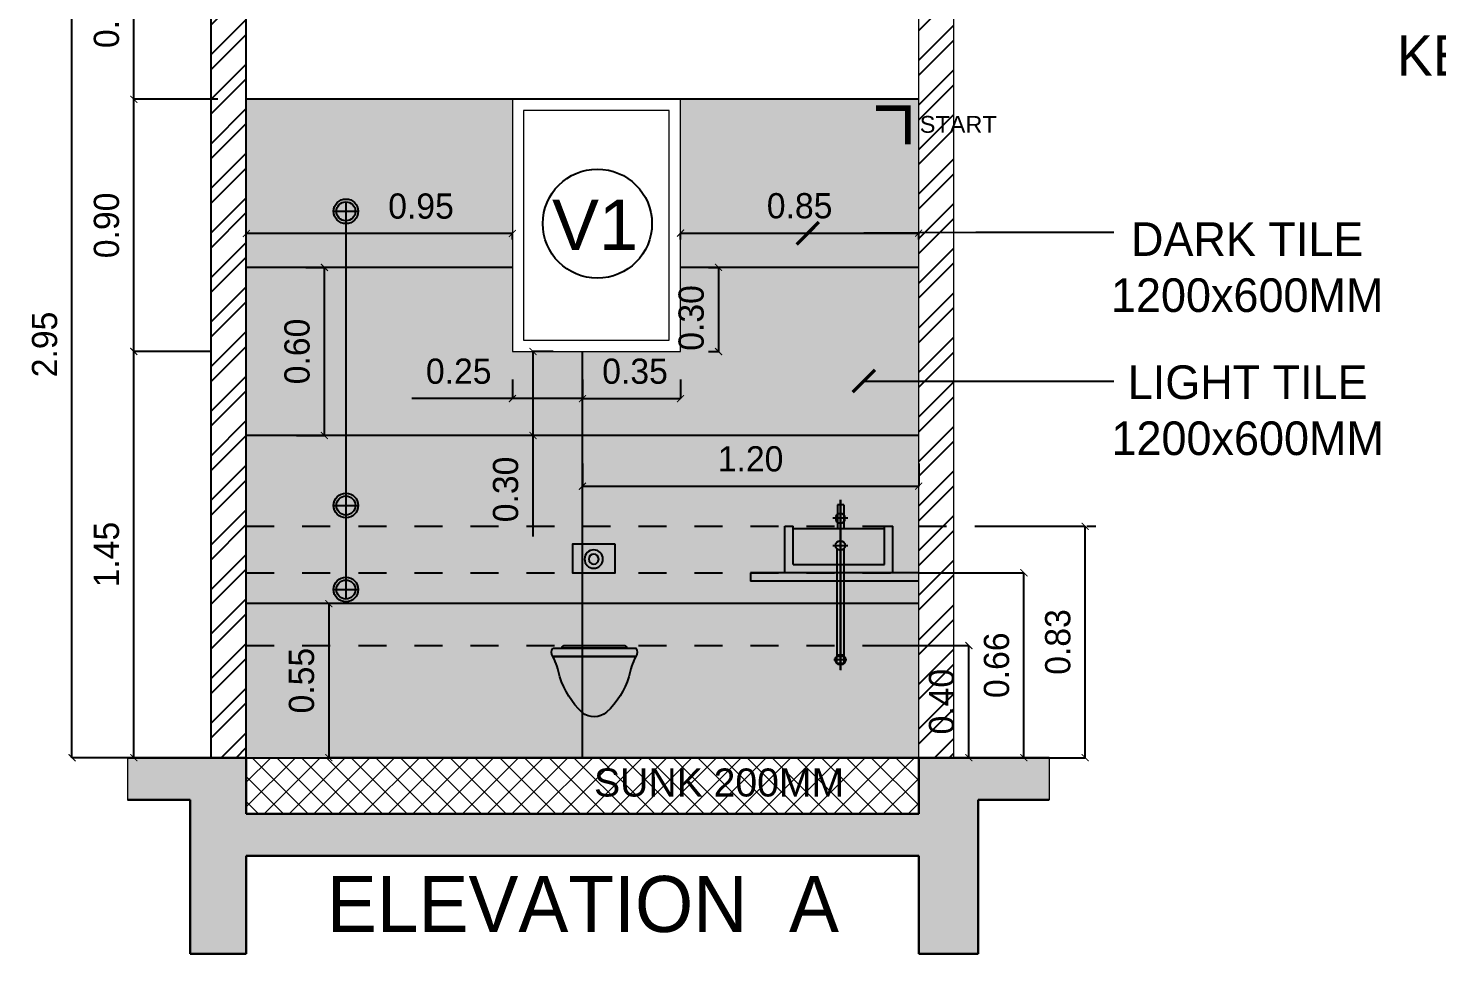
# Model space of a CAD drawing. Header units: metres. Extents: x 494 to 1845, y -666 to 1061.
# Drawn here: x 1818.88 to 1823.9, y 204.45 to 207.75 of the extents above; entities that cross this region are included whole.
import ezdxf

# ---------------------------------------------------------------- set-up
doc = ezdxf.new("R2010")
doc.units = ezdxf.units.M
doc.header["$MEASUREMENT"] = 0
doc.linetypes.add('1', pattern=[0])
doc.linetypes.add('DOT2', pattern=[0.125, 0, -0.125])
doc.layers.get('Defpoints').update_dxf_attribs({"color": 12})
for name, color, linetype, lineweight in [('01 WALL', 7, 'Continuous', 25), ('ARCHITECTURAL COMMENTS', 2, 'Continuous', 30), ('SUNK', 7, 'Continuous', 13), ('VDA - FALSE CEILING', 7, 'Continuous', 5), ('VDA-Col-slab', 1, 'Continuous', 30), ('VDA-WALL', 250, 'Continuous', 25), ('VDA-WINDOW', 5, 'Continuous', 9), ('VDA_DARK TILES', 8, 'Continuous', 9), ('VDA_LIGHT TILES', 254, 'Continuous', 5)]:
    doc.layers.add(name, color=color, linetype=linetype, lineweight=lineweight)
for name, color, linetype in [('PLUMBING', 7, 'Continuous'), ('VDA-DIM', 252, '1'), ('VDA-TEXT', 250, '1'), ('VDA-WALL HATCH', 252, 'Continuous'), ('VDA_TILES', 152, '1')]:
    doc.layers.add(name, color=color, linetype=linetype)
doc.styles.add('0.2', font='arial.ttf', dxfattribs={"height": 0.2})
doc.styles.add('arial', font='arial.ttf', dxfattribs={"height": 0.3})
doc.styles.add('NAME PLATE', font='arial.ttf')
doc.styles.add('PDF Century Gothic Bold', font='GOTHICB.TTF')
doc.styles.add('RS', font='GOTHIC.TTF')
doc.dimstyles.new('SMALL', dxfattribs={"dimtxt": 0.16, "dimasz": 0.05, "dimexe": 0, "dimexo": 0, "dimgap": 0.05, "dimtad": 0, "dimdec": 1, "dimzin": 0, "dimdsep": 46, "dimtxsty": 'RS', "dimblk": 'ARCHTICK', "dimcen": 2.5, "dimclrd": 256, "dimclre": 256, "dimclrt": 5, "dimadec": 0, "dimazin": 0, "dimtfac": 1, "dimtofl": 0, "dimtmove": 0, "dimatfit": 3, "dimldrblk": 'ARCHTICK', "dimfxl": 0, "dimtolj": 1, "dimtzin": 0, "dimarcsym": 0})
doc.dimstyles.new('SMALL-1', dxfattribs={"dimtxt": 0.16, "dimasz": 0.035, "dimexe": 0, "dimexo": 0.1, "dimgap": 0.05, "dimtad": 1, "dimzin": 0, "dimdsep": 46, "dimtxsty": 'RS', "dimblk": 'DOT', "dimcen": 2.5, "dimclrd": 256, "dimclre": 256, "dimclrt": 5, "dimadec": 0, "dimazin": 0, "dimtfac": 1, "dimtdec": 3, "dimtofl": 0, "dimtmove": 0, "dimatfit": 3, "dimfxl": 0, "dimtolj": 1, "dimtzin": 0, "dimarcsym": 0})

# ---------------------------------------------------------------- blocks, each defined once
blk = doc.blocks.new('_ArchTick')
at = {"color": 0, "linetype": 'ByBlock', "const_width": 0.15}
blk.add_lwpolyline([(-0.5, -0.5), (0.5, 0.5)], dxfattribs=at)
blk = doc.blocks.new('*D981')
at = {"layer": 'Defpoints', "color": 0}
for p in [(1821.9329, 205.9725), (1822.6491, 205.9725), (1819.6548, 205.1465)]:
    blk.add_point(p, dxfattribs=at)
at = {"layer": 'VDA-DIM', "lineweight": -2}
for p, q in [((1822.3491, 205.9725), (1822.6491, 205.9725)), ((1822.6491, 205.1465), (1822.6491, 205.9725)), ((1822.3491, 205.1465), (1822.6491, 205.1465))]:
    blk.add_line(p, q, dxfattribs=at)
at = {"layer": 'VDA-DIM', "lineweight": -2, "xscale": 0.025, "yscale": 0.025, "zscale": 0.025}
for p, rotation in [((1822.6491, 205.9725), 90), ((1822.6491, 205.1465), 270)]:
    blk.add_blockref('_ArchTick', p, dxfattribs=dict(at, rotation=rotation))
at = {"layer": 'VDA-DIM', "color": 5, "insert": (1822.5518, 205.5595), "char_height": 0.09, "attachment_point": 5, "rotation": 90, "style": 'RS'}
blk.add_mtext('\\A1;0.83', dxfattribs=at)
blk = doc.blocks.new('pipe')
at = {"layer": 'PLUMBING', "linetype": 'DOT2', "ltscale": 0.01}
for p, q in [((-0.0232, 0), (0.0232, 0)), ((0, -0.0232), (0, 0.0232))]:
    blk.add_line(p, q, dxfattribs=at)
at = {"layer": 'PLUMBING', "linetype": 'Continuous'}
blk.add_circle((0, 0), 0.0151, dxfattribs=at)
blk = doc.blocks.new('dddfdddd')
at = {"layer": 'PLUMBING', "color": 8, "ltscale": 5}
blk.add_lwpolyline([(53.4662, 16.0724), (53.6192, 16.0724), (53.6192, 15.9704), (53.4662, 15.9704)], close=True, dxfattribs=at)
for points in [[(53.6889, 15.7019), (53.3932, 15.7019, 0.323823), (53.3932, 15.6716), (53.6889, 15.6716, 0.323823)], [(53.6493, 15.7104), (53.4322, 15.7104, 0.38252), (53.4251, 15.7019), (53.6563, 15.7019, 0.38252)], [(53.6886, 15.6716), (53.3929, 15.6716, -0.074472), (53.4172, 15.5994, 0.128431), (53.497, 15.4733, 0.360439), (53.5844, 15.4716, 0.121929), (53.6642, 15.5994, -0.074427)]]:
    blk.add_lwpolyline(points, format="xyb", close=True, dxfattribs=at)
for radius in [0.0328, 0.0176]:
    blk.add_circle((53.5429, 16.0193), radius, dxfattribs=at)
blk = doc.blocks.new('SHOWER')
at = {"layer": 'PLUMBING', "color": 251, "ltscale": 5}
for p, q in [((8560.6279, -3518.8234, 0), (8560.6279, -3518.9115, 0)), ((8560.9279, -3518.8234, 0), (8560.9279, -3518.9115, 0)), ((8561.9779, -3518.8234, 0), (8561.9779, -3518.9115, 0))]:
    blk.add_line(p, q, dxfattribs=at)
for centre, radius in [((8560.6279, -3518.8675, 0), 0.044), ((8560.6279, -3518.8675, 0), 0.034), ((8560.9279, -3518.8675, 0), 0.044), ((8560.9279, -3518.8675, 0), 0.034), ((8561.9779, -3518.8675, 0), 0.044), ((8561.9779, -3518.8675, 0), 0.034)]:
    blk.add_circle(centre, radius, dxfattribs=at)
blk = doc.blocks.new('*D982')
at = {"layer": 'Defpoints', "color": 0}
for p in [(1822.0549, 205.8065), (1822.4304, 205.8065), (1822.0549, 205.1465)]:
    blk.add_point(p, dxfattribs=at)
at = {"layer": 'VDA-DIM', "lineweight": -2}
for p, q in [((1822.1549, 205.8065), (1822.4304, 205.8065)), ((1822.4304, 205.1465), (1822.4304, 205.8065)), ((1822.1549, 205.1465), (1822.4304, 205.1465))]:
    blk.add_line(p, q, dxfattribs=at)
at = {"layer": 'VDA-DIM', "lineweight": -2, "xscale": 0.025, "yscale": 0.025, "zscale": 0.025}
for p, rotation in [((1822.4304, 205.8065), 90), ((1822.4304, 205.1465), 270)]:
    blk.add_blockref('_ArchTick', p, dxfattribs=dict(at, rotation=rotation))
at = {"layer": 'VDA-DIM', "color": 5, "insert": (1822.3332, 205.4765), "char_height": 0.09, "attachment_point": 5, "rotation": 90, "style": 'RS'}
blk.add_mtext('\\A1;0.66', dxfattribs=at)
blk = doc.blocks.new('*D983')
at = {"layer": 'Defpoints', "color": 0}
for p in [(1820.8549, 205.5465), (1822.2342, 205.5465), (1820.8549, 205.1465)]:
    blk.add_point(p, dxfattribs=at)
at = {"layer": 'VDA-DIM', "lineweight": -2}
for p, q in [((1821.9342, 205.5465), (1822.2342, 205.5465)), ((1822.2342, 205.1465), (1822.2342, 205.5465)), ((1821.9342, 205.1465), (1822.2342, 205.1465))]:
    blk.add_line(p, q, dxfattribs=at)
at = {"layer": 'VDA-DIM', "lineweight": -2, "xscale": 0.025, "yscale": 0.025, "zscale": 0.025}
for p, rotation in [((1822.2342, 205.5465), 90), ((1822.2342, 205.1465), 270)]:
    blk.add_blockref('_ArchTick', p, dxfattribs=dict(at, rotation=rotation))
at = {"layer": 'VDA-DIM', "color": 5, "insert": (1822.1369, 205.3465), "char_height": 0.09, "attachment_point": 5, "rotation": 90, "style": 'RS'}
blk.add_mtext('\\A1;0.40', dxfattribs=at)
blk = doc.blocks.new('*D984')
at = {"layer": 'Defpoints', "color": 0}
for p in [(1819.2534, 206.5965), (1819.6305, 206.5965), (1819.5298, 205.1465)]:
    blk.add_point(p, dxfattribs=at)
at = {"layer": 'VDA-DIM', "lineweight": -2}
for p, q in [((1819.5305, 206.5965), (1819.2534, 206.5965)), ((1819.2534, 205.1465), (1819.2534, 206.5965)), ((1819.4298, 205.1465), (1819.2534, 205.1465))]:
    blk.add_line(p, q, dxfattribs=at)
at = {"layer": 'VDA-DIM', "lineweight": -2, "xscale": 0.025, "yscale": 0.025, "zscale": 0.025}
for p, rotation in [((1819.2534, 206.5965), 90), ((1819.2534, 205.1465), 270)]:
    blk.add_blockref('_ArchTick', p, dxfattribs=dict(at, rotation=rotation))
at = {"layer": 'VDA-DIM', "color": 5, "insert": (1819.1561, 205.8715), "char_height": 0.09, "attachment_point": 5, "rotation": 90, "style": 'RS'}
blk.add_mtext('\\A1;1.45', dxfattribs=at)
blk = doc.blocks.new('*D985')
at = {"layer": 'Defpoints', "color": 0}
for p in [(1819.7671, 206.8965), (1819.9337, 206.8965), (1819.9337, 206.2965)]:
    blk.add_point(p, dxfattribs=at)
at = {"layer": 'VDA-DIM', "lineweight": -2}
for p, q in [((1819.8671, 206.8965), (1819.9337, 206.8965)), ((1819.9337, 206.2965), (1819.9337, 206.8965)), ((1819.8337, 206.2965), (1819.9337, 206.2965))]:
    blk.add_line(p, q, dxfattribs=at)
at = {"layer": 'VDA-DIM', "lineweight": -2, "xscale": 0.025, "yscale": 0.025, "zscale": 0.025}
for p, rotation in [((1819.9337, 206.8965), 90), ((1819.9337, 206.2965), 270)]:
    blk.add_blockref('_ArchTick', p, dxfattribs=dict(at, rotation=rotation))
at = {"layer": 'VDA-DIM', "color": 5, "insert": (1819.8364, 206.5965), "char_height": 0.09, "attachment_point": 5, "rotation": 90, "style": 'RS'}
blk.add_mtext('\\A1;0.60', dxfattribs=at)
blk = doc.blocks.new('*D986')
at = {"layer": 'Defpoints', "color": 0}
for p in [(1819.2534, 207.4965), (1820.0298, 207.4965), (1819.5298, 206.5965)]:
    blk.add_point(p, dxfattribs=at)
at = {"layer": 'VDA-DIM', "lineweight": -2}
for p, q in [((1819.5534, 207.4965), (1819.2534, 207.4965)), ((1819.2534, 206.5965), (1819.2534, 207.4965)), ((1819.4298, 206.5965), (1819.2534, 206.5965))]:
    blk.add_line(p, q, dxfattribs=at)
at = {"layer": 'VDA-DIM', "lineweight": -2, "xscale": 0.025, "yscale": 0.025, "zscale": 0.025}
for p, rotation in [((1819.2534, 207.4965), 90), ((1819.2534, 206.5965), 270)]:
    blk.add_blockref('_ArchTick', p, dxfattribs=dict(at, rotation=rotation))
at = {"layer": 'VDA-DIM', "color": 5, "insert": (1819.1561, 207.0465), "char_height": 0.09, "attachment_point": 5, "rotation": 90, "style": 'RS'}
blk.add_mtext('\\A1;0.90', dxfattribs=at)
blk = doc.blocks.new('*D987')
at = {"layer": 'Defpoints', "color": 0}
for p in [(1819.0326, 208.0965), (1819.6548, 208.0965), (1819.5298, 205.1465)]:
    blk.add_point(p, dxfattribs=at)
at = {"layer": 'VDA-DIM', "lineweight": -2}
for p, q in [((1819.3326, 208.0965), (1819.0326, 208.0965)), ((1819.0326, 205.1465), (1819.0326, 208.0965)), ((1819.3326, 205.1465), (1819.0326, 205.1465))]:
    blk.add_line(p, q, dxfattribs=at)
at = {"layer": 'VDA-DIM', "lineweight": -2, "xscale": 0.025, "yscale": 0.025, "zscale": 0.025}
for p, rotation in [((1819.0326, 208.0965), 90), ((1819.0326, 205.1465), 270)]:
    blk.add_blockref('_ArchTick', p, dxfattribs=dict(at, rotation=rotation))
at = {"layer": 'VDA-DIM', "color": 5, "insert": (1818.9353, 206.6215), "char_height": 0.09, "attachment_point": 5, "rotation": 90, "style": 'RS'}
blk.add_mtext('\\A1;2.95', dxfattribs=at)
blk = doc.blocks.new('*D988')
at = {"layer": 'Defpoints', "color": 0}
for p in [(1821.2048, 206.8965), (1821.2048, 206.5965), (1821.3405, 206.5965)]:
    blk.add_point(p, dxfattribs=at)
at = {"layer": 'VDA-DIM', "lineweight": -2}
for p, q in [((1821.3048, 206.8965), (1821.3405, 206.8965)), ((1821.3405, 206.8965), (1821.3405, 206.5965)), ((1821.3048, 206.5965), (1821.3405, 206.5965))]:
    blk.add_line(p, q, dxfattribs=at)
at = {"layer": 'VDA-DIM', "lineweight": -2, "xscale": 0.025, "yscale": 0.025, "zscale": 0.025}
for p, rotation in [((1821.3405, 206.8965), 90), ((1821.3405, 206.5965), 270)]:
    blk.add_blockref('_ArchTick', p, dxfattribs=dict(at, rotation=rotation))
at = {"layer": 'VDA-DIM', "color": 5, "insert": (1821.2432, 206.7161), "char_height": 0.09, "attachment_point": 5, "rotation": 90, "style": 'RS'}
blk.add_mtext('\\A1;0.30', dxfattribs=at)
blk = doc.blocks.new('*D989')
at = {"layer": 'Defpoints', "color": 0}
for p in [(1819.2534, 208.0965), (1819.6548, 208.0965), (1819.5298, 207.4965)]:
    blk.add_point(p, dxfattribs=at)
at = {"layer": 'VDA-DIM', "lineweight": -2}
for p, q in [((1819.5534, 208.0965), (1819.2534, 208.0965)), ((1819.2534, 207.4965), (1819.2534, 208.0965)), ((1819.4298, 207.4965), (1819.2534, 207.4965))]:
    blk.add_line(p, q, dxfattribs=at)
at = {"layer": 'VDA-DIM', "lineweight": -2, "xscale": 0.025, "yscale": 0.025, "zscale": 0.025}
for p, rotation in [((1819.2534, 208.0965), 90), ((1819.2534, 207.4965), 270)]:
    blk.add_blockref('_ArchTick', p, dxfattribs=dict(at, rotation=rotation))
at = {"layer": 'VDA-DIM', "color": 5, "insert": (1819.1561, 207.7965), "char_height": 0.09, "attachment_point": 5, "rotation": 90, "style": 'RS'}
blk.add_mtext('\\A1;0.60', dxfattribs=at)
blk = doc.blocks.new('*D990')
at = {"layer": 'Defpoints', "color": 0}
for p in [(1820.8549, 206.5965), (1821.2048, 206.5965), (1821.2048, 206.4283)]:
    blk.add_point(p, dxfattribs=at)
at = {"layer": 'VDA-DIM', "lineweight": -2}
for p, q in [((1820.8549, 206.4965), (1820.8549, 206.4283)), ((1821.2048, 206.4965), (1821.2048, 206.4283)), ((1820.8549, 206.4283), (1821.2048, 206.4283))]:
    blk.add_line(p, q, dxfattribs=at)
at = {"layer": 'VDA-DIM', "lineweight": -2, "xscale": 0.025, "yscale": 0.025, "zscale": 0.025, "rotation": 180}
blk.add_blockref('_ArchTick', (1820.8549, 206.4283), dxfattribs=at)
at = {"layer": 'VDA-DIM', "lineweight": -2, "xscale": 0.025, "yscale": 0.025, "zscale": 0.025}
blk.add_blockref('_ArchTick', (1821.2048, 206.4283), dxfattribs=at)
at = {"layer": 'VDA-DIM', "color": 5, "insert": (1821.0424, 206.5255), "char_height": 0.09, "attachment_point": 5, "style": 'RS'}
blk.add_mtext('\\A1;0.35', dxfattribs=at)
blk = doc.blocks.new('*D991')
at = {"layer": 'Defpoints', "color": 0}
for p in [(1820.8506, 206.5965), (1820.6781, 206.2965), (1820.8506, 206.2965)]:
    blk.add_point(p, dxfattribs=at)
at = {"layer": 'VDA-DIM', "lineweight": -2}
for p, q in [((1820.7506, 206.5965), (1820.6781, 206.5965)), ((1820.6781, 206.5965), (1820.6781, 206.2965)), ((1820.7506, 206.2965), (1820.6781, 206.2965)), ((1820.6781, 206.2965), (1820.6781, 205.9365))]:
    blk.add_line(p, q, dxfattribs=at)
at = {"layer": 'VDA-DIM', "lineweight": -2, "xscale": 0.025, "yscale": 0.025, "zscale": 0.025}
for p, rotation in [((1820.6781, 206.5965), 90), ((1820.6781, 206.2965), 270)]:
    blk.add_blockref('_ArchTick', p, dxfattribs=dict(at, rotation=rotation))
at = {"layer": 'VDA-DIM', "color": 5, "insert": (1820.5808, 206.104), "char_height": 0.09, "attachment_point": 5, "rotation": 90, "style": 'RS'}
blk.add_mtext('\\A1;0.30', dxfattribs=at)
blk = doc.blocks.new('*D992')
at = {"layer": 'Defpoints', "color": 0}
for p in [(1822.0549, 207.0189), (1821.2048, 206.8965), (1822.0549, 206.8965)]:
    blk.add_point(p, dxfattribs=at)
at = {"layer": 'VDA-DIM', "lineweight": -2}
for p, q in [((1821.2048, 206.9965), (1821.2048, 207.0189)), ((1821.2048, 207.0189), (1822.0549, 207.0189)), ((1822.0549, 206.9965), (1822.0549, 207.0189))]:
    blk.add_line(p, q, dxfattribs=at)
at = {"layer": 'VDA-DIM', "lineweight": -2, "xscale": 0.025, "yscale": 0.025, "zscale": 0.025, "rotation": 180}
blk.add_blockref('_ArchTick', (1821.2048, 207.0189), dxfattribs=at)
at = {"layer": 'VDA-DIM', "lineweight": -2, "xscale": 0.025, "yscale": 0.025, "zscale": 0.025}
blk.add_blockref('_ArchTick', (1822.0549, 207.0189), dxfattribs=at)
at = {"layer": 'VDA-DIM', "color": 5, "insert": (1821.6299, 207.1161), "char_height": 0.09, "attachment_point": 5, "style": 'RS'}
blk.add_mtext('\\A1;0.85', dxfattribs=at)
blk = doc.blocks.new('*D993')
at = {"layer": 'Defpoints', "color": 0}
for p in [(1819.6548, 207.0176), (1819.6548, 206.8965), (1820.6048, 206.8965)]:
    blk.add_point(p, dxfattribs=at)
at = {"layer": 'VDA-DIM', "lineweight": -2}
for p, q in [((1819.6548, 206.9965), (1819.6548, 207.0176)), ((1820.6048, 207.0176), (1819.6548, 207.0176)), ((1820.6048, 206.9965), (1820.6048, 207.0176))]:
    blk.add_line(p, q, dxfattribs=at)
at = {"layer": 'VDA-DIM', "lineweight": -2, "xscale": 0.025, "yscale": 0.025, "zscale": 0.025, "rotation": 180}
blk.add_blockref('_ArchTick', (1819.6548, 207.0176), dxfattribs=at)
at = {"layer": 'VDA-DIM', "lineweight": -2, "xscale": 0.025, "yscale": 0.025, "zscale": 0.025}
blk.add_blockref('_ArchTick', (1820.6048, 207.0176), dxfattribs=at)
at = {"layer": 'VDA-DIM', "color": 5, "insert": (1820.2785, 207.1149), "char_height": 0.09, "attachment_point": 5, "style": 'RS'}
blk.add_mtext('\\A1;0.95', dxfattribs=at)
blk = doc.blocks.new('*D994')
at = {"layer": 'Defpoints', "color": 0}
for p in [(1820.8549, 206.2965), (1822.0549, 206.2965), (1822.0549, 206.1155)]:
    blk.add_point(p, dxfattribs=at)
at = {"layer": 'VDA-DIM', "lineweight": -2}
for p, q in [((1820.8549, 206.1965), (1820.8549, 206.1155)), ((1822.0549, 206.1965), (1822.0549, 206.1155)), ((1820.8549, 206.1155), (1822.0549, 206.1155))]:
    blk.add_line(p, q, dxfattribs=at)
at = {"layer": 'VDA-DIM', "lineweight": -2, "xscale": 0.025, "yscale": 0.025, "zscale": 0.025, "rotation": 180}
blk.add_blockref('_ArchTick', (1820.8549, 206.1155), dxfattribs=at)
at = {"layer": 'VDA-DIM', "lineweight": -2, "xscale": 0.025, "yscale": 0.025, "zscale": 0.025}
blk.add_blockref('_ArchTick', (1822.0549, 206.1155), dxfattribs=at)
at = {"layer": 'VDA-DIM', "color": 5, "insert": (1821.4549, 206.2127), "char_height": 0.09, "attachment_point": 5, "style": 'RS'}
blk.add_mtext('\\A1;1.20', dxfattribs=at)
blk = doc.blocks.new('*D995')
at = {"layer": 'Defpoints', "color": 0}
for p in [(1820.3509, 205.6965), (1819.9495, 205.1465), (1820.3509, 205.1465)]:
    blk.add_point(p, dxfattribs=at)
at = {"layer": 'VDA-DIM', "lineweight": -2}
for p, q in [((1820.2495, 205.6965), (1819.9495, 205.6965)), ((1819.9495, 205.6965), (1819.9495, 205.1465)), ((1820.2495, 205.1465), (1819.9495, 205.1465))]:
    blk.add_line(p, q, dxfattribs=at)
at = {"layer": 'VDA-DIM', "lineweight": -2, "xscale": 0.025, "yscale": 0.025, "zscale": 0.025}
for p, rotation in [((1819.9495, 205.6965), 90), ((1819.9495, 205.1465), 270)]:
    blk.add_blockref('_ArchTick', p, dxfattribs=dict(at, rotation=rotation))
at = {"layer": 'VDA-DIM', "color": 5, "insert": (1819.8523, 205.4215), "char_height": 0.09, "attachment_point": 5, "rotation": 90, "style": 'RS'}
blk.add_mtext('\\A1;0.55', dxfattribs=at)
blk = doc.blocks.new('*D996')
at = {"layer": 'Defpoints', "color": 0}
for p in [(1820.6048, 206.5965), (1820.8549, 206.5965), (1820.6048, 206.4283)]:
    blk.add_point(p, dxfattribs=at)
at = {"layer": 'VDA-DIM', "lineweight": -2}
for p, q in [((1820.6048, 206.4965), (1820.6048, 206.4283)), ((1820.8549, 206.4965), (1820.8549, 206.4283)), ((1820.6048, 206.4283), (1820.2463, 206.4283)), ((1820.8549, 206.4283), (1820.6048, 206.4283))]:
    blk.add_line(p, q, dxfattribs=at)
at = {"layer": 'VDA-DIM', "lineweight": -2, "xscale": 0.025, "yscale": 0.025, "zscale": 0.025, "rotation": 180}
blk.add_blockref('_ArchTick', (1820.6048, 206.4283), dxfattribs=at)
at = {"layer": 'VDA-DIM', "lineweight": -2, "xscale": 0.025, "yscale": 0.025, "zscale": 0.025}
blk.add_blockref('_ArchTick', (1820.8549, 206.4283), dxfattribs=at)
at = {"layer": 'VDA-DIM', "color": 5, "insert": (1820.4131, 206.5255), "char_height": 0.09, "attachment_point": 5, "style": 'RS'}
blk.add_mtext('\\A1;0.25', dxfattribs=at)

msp = doc.modelspace()

# ---------------------------------------------------------------- hatches: boundary and pattern name
at = {"layer": 'SUNK'}
h = msp.add_hatch(dxfattribs=at)
h.set_pattern_fill('ANSI37', color=43, scale=0.5, angle=90)
h.set_pattern_definition([(135, (560.88199, -165.764407), (-0.0441941738, -0.0441941738), []), (225, (560.88199, -165.764407), (0.0441941738, -0.0441941738), [])])
h.paths.add_polyline_path([(1822.0549, 204.9465), (1822.0549, 205.1465), (1819.6548, 205.1465), (1819.6548, 204.9465)])
at = {"layer": 'VDA-WALL HATCH'}
h = msp.add_hatch(dxfattribs=at)
h.set_pattern_fill('ANSI32', color=256, scale=0.3, angle=180)
h.set_pattern_definition([(45, (560.88199, -165.76441), (-0.079549513, 0.079549513), []), (45, (560.93502, -165.76441), (-0.079549513, 0.079549513), [])])
h.paths.add_polyline_path([(1822.0549, 205.1465), (1822.1799, 205.1465), (1822.1799, 208.1065), (1822.0549, 208.1065)])
h.paths.add_polyline_path([(1819.5298, 205.1465), (1819.6548, 205.1465), (1819.6548, 208.1065), (1819.5298, 208.1065)])
h = msp.add_hatch(color=8, dxfattribs=at)
h.dxf.hatch_style = 1
h.paths.add_polyline_path([(1819.231, 205.1465), (1819.6548, 205.1465), (1819.6548, 204.9465), (1822.0549, 204.9465), (1822.0549, 205.1465), (1822.5202, 205.1465), (1822.5202, 204.9965), (1822.2674, 204.9965), (1822.2674, 204.4465), (1822.0549, 204.4465), (1822.0549, 204.7965), (1819.6548, 204.7965), (1819.6548, 204.4465), (1819.4548, 204.4465), (1819.4548, 204.9965), (1819.231, 204.9965)])
at = {"layer": 'VDA_DARK TILES', "lineweight": 25, "true_color": 0x939598}
h = msp.add_hatch(color=252, dxfattribs=at)
h.dxf.hatch_style = 1
h.paths.add_polyline_path([(1820.6048, 206.8965), (1819.6548, 206.8965), (1819.6548, 207.4965), (1820.6048, 207.4965)])
h.paths.add_polyline_path([(1821.2048, 206.8965), (1821.2048, 207.4965), (1822.0549, 207.4965), (1822.0549, 206.8965)])
h = msp.add_hatch(color=252, dxfattribs=at)
h.dxf.hatch_style = 1
h.paths.add_polyline_path([(1820.8548, 205.6965), (1822.0549, 205.6965), (1822.0549, 206.2965), (1820.8548, 206.2965)])
h.paths.add_polyline_path([(1820.8548, 205.6965), (1820.8548, 206.2965), (1819.6548, 206.2965), (1819.6548, 205.6965)])
at = {"layer": 'VDA_LIGHT TILES', "true_color": 0xe3e3e3}
h = msp.add_hatch(color=254, dxfattribs=at)
h.dxf.hatch_style = 1
h.paths.add_polyline_path([(1819.6548, 206.2965), (1819.6548, 206.8965), (1820.6048, 206.8965), (1820.6048, 206.5965), (1821.2048, 206.5965), (1821.2048, 206.8965), (1822.0549, 206.8965), (1822.0549, 206.2965)])
h = msp.add_hatch(color=254, dxfattribs=at)
h.dxf.hatch_style = 1
h.paths.add_polyline_path([(1822.0549, 205.1465), (1822.0549, 205.6965), (1819.6548, 205.6965), (1819.6548, 205.1465)])

# ---------------------------------------------------------------- linework, layer by layer
at = {"color": 1}
for p, q in [((1820.0104, 207.1307), (1820.0104, 205.7126)), ((1821.7755, 206.0665), (1821.7755, 205.4602)), ((1821.7755, 206.0467), (1821.7755, 205.4593))]:
    msp.add_line(p, q, dxfattribs=at)
at = {"color": 251}
msp.add_line((1821.7755, 205.4602), (1821.7755, 206.0665), dxfattribs=at)
at = {"color": 251, "linetype": 'DOT2', "ltscale": 0.1}
for p, q in [((1819.6548, 205.9725), (1822.6867, 205.9725)), ((1819.6548, 205.8065), (1822.4304, 205.8065)), ((1819.6548, 205.5465), (1822.2342, 205.5465))]:
    msp.add_line(p, q, dxfattribs=at)
msp.add_line((1822.0549, 205.1465), (1820.1049, 205.1465))
at = {"layer": '01 WALL', "color": 23, "const_width": 0.02}
msp.add_lwpolyline([(1821.902, 207.4648), (1822.0163, 207.4648), (1822.0163, 207.336)], dxfattribs=at)
at = {"layer": 'ARCHITECTURAL COMMENTS', "color": 18, "lineweight": 20}
for p, q in [((1819.231, 205.1465), (1819.231, 204.9965)), ((1822.5202, 205.1465), (1822.5202, 204.9965))]:
    msp.add_line(p, q, dxfattribs=at)
at = {"layer": 'PLUMBING', "color": 251, "ltscale": 5}
for p, q in [((1821.7656, 206.0485), (1821.7656, 205.9652)), ((1821.7875, 206.0485), (1821.7656, 206.0485)), ((1821.7875, 206.0485), (1821.7875, 205.9652)), ((1821.5774, 205.8065), (1821.5774, 205.9725)), ((1821.5774, 205.9725), (1821.6065, 205.9725)), ((1821.6065, 205.8356), (1821.6065, 205.9725)), ((1821.6065, 205.9652), (1821.9329, 205.9652)), ((1821.9329, 205.8356), (1821.9329, 205.9725)), ((1821.9329, 205.9725), (1821.9621, 205.9725)), ((1821.9621, 205.8065), (1821.9621, 205.9725)), ((1821.7628, 205.8925), (1821.7628, 205.5097, 0.0957)), ((1821.7882, 205.8925), (1821.7882, 205.5095, 0.0972)), ((1821.4548, 205.8065), (1821.4548, 205.7765)), ((1821.6065, 205.8356), (1821.9329, 205.8356)), ((1821.7523, 205.4965), (1821.7986, 205.4965))]:
    msp.add_line(p, q, dxfattribs=at)
at = {"layer": 'PLUMBING', "color": 8, "ltscale": 5}
msp.add_line((1821.7755, 205.5734), (1821.7755, 205.6198), dxfattribs=at)
for points in [[(1822.0549, 205.8065), (1821.4548, 205.8065)], [(1822.0549, 205.7765), (1821.4548, 205.7765)]]:
    msp.add_lwpolyline(points, dxfattribs=at)
at = {"layer": 'PLUMBING', "color": 251, "ltscale": 5}
msp.add_lwpolyline([(1821.7628, 205.5088), (1821.7882, 205.5088), (1821.7882, 205.4823), (1821.7628, 205.4823)], close=True, dxfattribs=at)
msp.add_circle((1821.7755, 205.4965), 0.0183, dxfattribs=at)
at = {"layer": 'VDA - FALSE CEILING', "color": 18, "lineweight": 20}
for p, q in [((1822.0549, 205.1465), (1822.0549, 208.1065)), ((1822.1799, 205.1465), (1822.1799, 208.1065))]:
    msp.add_line(p, q, dxfattribs=at)
at = {"layer": 'VDA-Col-slab'}
for p, q in [((1819.231, 205.1465), (1819.6548, 205.1465)), ((1819.6548, 204.9465), (1819.6548, 205.1465)), ((1822.0549, 204.9465), (1822.0549, 205.1465)), ((1822.0549, 205.1465), (1822.5202, 205.1465)), ((1819.231, 204.9965), (1819.4548, 204.9965)), ((1819.4548, 204.9965), (1819.4548, 204.4465)), ((1822.2674, 204.9965), (1822.5202, 204.9965)), ((1822.2674, 204.9965), (1822.2674, 204.4465)), ((1819.6548, 204.9465), (1822.0549, 204.9465)), ((1819.6548, 204.7965), (1822.0549, 204.7965)), ((1819.6548, 204.7965), (1819.6548, 204.4465)), ((1822.0549, 204.4465), (1822.0549, 204.7965)), ((1819.4548, 204.4465), (1819.6548, 204.4465)), ((1822.0549, 204.4465), (1822.2674, 204.4465))]:
    msp.add_line(p, q, dxfattribs=at)
at = {"layer": 'VDA-Col-slab', "color": 18, "lineweight": -3, "true_color": 0x000000}
msp.add_line((1819.6548, 205.1465), (1822.0549, 205.1465), dxfattribs=at)
at = {"layer": 'VDA-TEXT', "color": 253}
msp.add_circle((1820.9081, 207.0528), 0.1948, dxfattribs=at)
at = {"layer": 'VDA-WALL'}
for p, q in [((1819.5298, 205.1465), (1819.5298, 208.1065)), ((1819.6548, 205.1465), (1819.6548, 208.1065))]:
    msp.add_line(p, q, dxfattribs=at)
at = {"layer": 'VDA-WINDOW', "color": 252}
msp.add_lwpolyline([(1821.2048, 206.5965), (1821.2048, 207.4965), (1820.6048, 207.4965), (1820.6048, 206.5965)], close=True, dxfattribs=at)
at = {"layer": 'VDA-WINDOW', "color": 253}
msp.add_lwpolyline([(1821.1648, 206.6365), (1821.1648, 207.4565), (1820.6448, 207.4565), (1820.6448, 206.6365)], close=True, dxfattribs=at)
at = {"layer": 'VDA_TILES', "color": 0}
for p, q in [((1822.0549, 207.4965), (1819.6548, 207.4965)), ((1820.6048, 206.8965), (1819.6548, 206.8965)), ((1822.0549, 206.8965), (1821.2048, 206.8965)), ((1820.8549, 205.1465), (1820.8549, 206.5965)), ((1822.0549, 206.2965), (1819.6548, 206.2965)), ((1822.0549, 205.6965), (1819.6548, 205.6965))]:
    msp.add_line(p, q, dxfattribs=at)

# ---------------------------------------------------------------- block references
at = {"color": 1, "xscale": -1}
msp.add_blockref('dddfdddd', (1874.4381, 189.836), dxfattribs=at)
at = {"layer": '01 WALL', "rotation": 90.00000000000001}
msp.add_blockref('SHOWER', (-1698.8571, -8354.8812), dxfattribs=at)
at = {"layer": 'PLUMBING', "color": 251, "ltscale": 5, "xscale": -1.147667494773485, "yscale": 1.147667494773485, "zscale": 1.147667494773485}
msp.add_blockref('pipe', (1821.7755, 206.0011), dxfattribs=at)
at = {"layer": 'PLUMBING', "color": 251, "xscale": 1.147667494773485, "yscale": 1.147667494773485, "zscale": 1.147667494773485}
msp.add_blockref('pipe', (1821.7755, 205.904), dxfattribs=at)

# ---------------------------------------------------------------- texts
at = {"layer": 'VDA-TEXT', "lineweight": 30, "insert": (1823.7615, 207.7248), "char_height": 0.143944, "width": 1.039421, "attachment_point": 1, "style": 'NAME PLATE'}
msp.add_mtext('{\\fCentury Gothic|b0|i0|c0|p34;KEY PLAN }', dxfattribs=at)
at = {"layer": 'VDA-TEXT', "color": 7, "insert": (1822.3335, 207.3762), "char_height": 0.06, "width": 0.951781, "attachment_point": 9, "style": 'arial'}
msp.add_mtext('START ', dxfattribs=at)
at = {"layer": 'VDA-TEXT', "color": 253, "insert": (1821.0536, 206.9588), "char_height": 0.18, "width": 2.162233, "attachment_point": 9, "style": 'PDF Century Gothic Bold'}
msp.add_mtext('{\\fArial|b0|i0|c0|p34;V1}', dxfattribs=at)
at = {"layer": 'VDA-TEXT'}
for s, insert, char_height, width, attachment_point, style in [('{\\fCentury Gothic|b0|i0|c0|p34;DARK TILE \\P1200x600MM}', (1823.2274, 207.0576), 0.12, 1.394661, 2, '0.2'), ('{\\fCentury Gothic|b0|i0|c0|p34;LIGHT TILE \\P1200x600MM', (1823.2293, 206.5468), 0.12, 1.394661, 2, '0.2'), ('SUNK 200MM', (1820.8961, 205.108), 0.1, 1.314504061156185e-11, 1, 'arial'), ('{\\fCentury Gothic|b0|i0|c0|p34;ELEVATION  A}', (1820.8563, 204.7244), 0.2, 2.207254, 2, '0.2')]:
    msp.add_mtext(s, dxfattribs=dict(at, insert=insert, char_height=char_height, width=width, attachment_point=attachment_point, style=style))

# ---------------------------------------------------------------- dimensions: what is measured, and where the dimension line sits
at = {"layer": 'VDA-DIM'}
for base, p1, p2, angle, picture, middle in [((1819.0326, 208.0965), (1819.5298, 205.1465), (1819.6548, 208.0965), 90, '*D987', (1818.9353, 206.6215)), ((1819.2534, 208.0965), (1819.5298, 207.4965), (1819.6548, 208.0965), 90, '*D989', (1819.1561, 207.7965)), ((1819.2534, 207.4965), (1819.5298, 206.5965), (1820.0298, 207.4965), 90, '*D986', (1819.1561, 207.0465)), ((1822.0549, 207.0189), (1821.2048, 206.8965), (1822.0549, 206.8965), 180, '*D992', (1821.6299, 207.1161)), ((1819.9337, 206.8965), (1819.9337, 206.2965), (1819.7671, 206.8965), 90, '*D985', (1819.8364, 206.5965)), ((1819.2534, 206.5965), (1819.5298, 205.1465), (1819.6305, 206.5965), 90, '*D984', (1819.1561, 205.8715)), ((1820.6048, 206.4283), (1820.8549, 206.5965), (1820.6048, 206.5965), 180, '*D996', (1820.4131, 206.5255)), ((1822.0549, 206.1155), (1820.8549, 206.2965), (1822.0549, 206.2965), 180, '*D994', (1821.4549, 206.2127)), ((1822.6491, 205.9725), (1819.6548, 205.1465), (1821.9329, 205.9725), 90, '*D981', (1822.5518, 205.5595)), ((1822.4304, 205.8065), (1822.0549, 205.1465), (1822.0549, 205.8065), 90, '*D982', (1822.3332, 205.4765)), ((1819.9495, 205.1465), (1820.3509, 205.6965), (1820.3509, 205.1465), 90, '*D995', (1819.8523, 205.4215))]:
    dim = msp.add_linear_dim(base=base, p1=p1, p2=p2, angle=angle, dimstyle='SMALL-1', override={"dimtxt": 0.09, "dimasz": 0.025, "dimblk": 'ArchTick'}, dxfattribs=at)
    dim.commit()
    dim.dimension.update_dxf_attribs({"geometry": picture, "text_midpoint": middle})
for base, p1, p2, angle, picture, middle in [((1819.6548, 207.0176), (1820.6048, 206.8965), (1819.6548, 206.8965), 180, '*D993', (1820.2785, 207.0176)), ((1821.3405, 206.5965), (1821.2048, 206.8965), (1821.2048, 206.5965), 90, '*D988', (1821.3405, 206.7161)), ((1820.6781, 206.2965), (1820.8506, 206.5965), (1820.8506, 206.2965), 90, '*D991', (1820.6781, 206.104)), ((1821.2048, 206.4283), (1820.8549, 206.5965), (1821.2048, 206.5965), 180, '*D990', (1821.0424, 206.4283)), ((1822.2342, 205.5465), (1820.8549, 205.1465), (1820.8549, 205.5465), 90, '*D983', (1822.2342, 205.3465))]:
    dim = msp.add_linear_dim(base=base, p1=p1, p2=p2, angle=angle, dimstyle='SMALL-1', override={"dimtxt": 0.09, "dimasz": 0.025, "dimblk": 'ArchTick'}, dxfattribs=at)
    dim.commit()
    dim.dimension.update_dxf_attribs({"geometry": picture, "text_midpoint": middle, "dimtype": 160})

# ---------------------------------------------------------------- leaders
at = {"layer": 'VDA-TEXT', "color": 1}
for points in [[(1821.6589, 207.0183, -0.0015), (1822.2589, 207.0219, -0.0015), (1822.7519, 207.0219, -0.0015)], [(1821.8592, 206.4909, 0.0013), (1822.7519, 206.4909, 0.0013)]]:
    msp.add_leader(points, dimstyle='SMALL', override={"dimasz": 0.08, "dimfxl": 0.3, "dimarcsym": 1}, dxfattribs=at)

doc.saveas('drawing.dxf')
